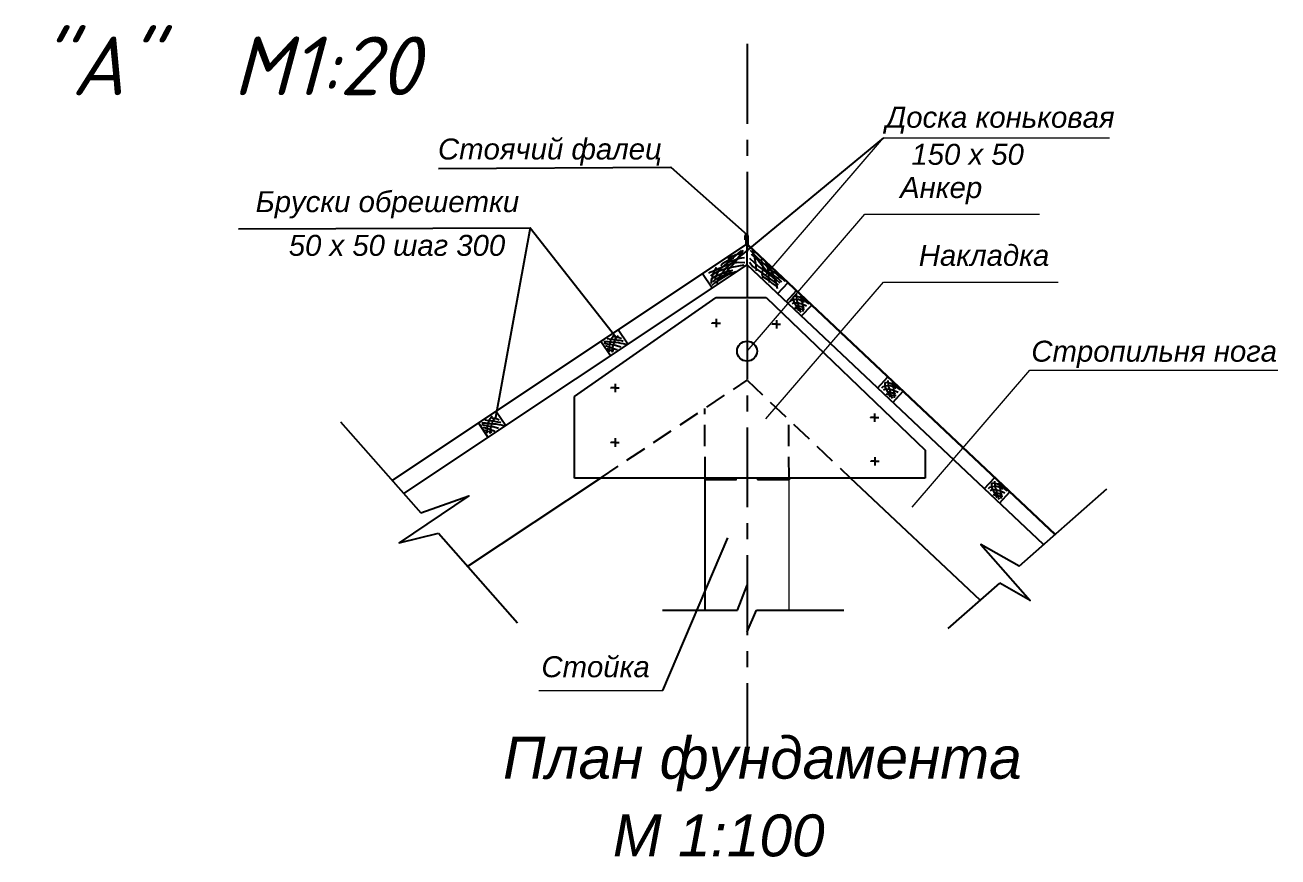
# Model space of a CAD drawing. Header units: millimetres. Extents: x 84778 to 227326, y -44398 to 146312.
# Drawn here: x 178962 to 193889, y -26072 to -16154 of the extents above; entities that cross this region are included whole.
import ezdxf

# ---------------------------------------------------------------- set-up
doc = ezdxf.new("R2010")
doc.units = ezdxf.units.MM
doc.header["$LTSCALE"] = 10
doc.linetypes.add('CENTER', pattern=[50.8, 31.75, -6.35, 6.35, -6.35])
doc.linetypes.add('DASHED', pattern=[19.05, 12.7, -6.35])
for name, color, linetype in [('Осевая', 7, 'CENTER'), ('Пунктир', 7, 'DASHED'), ('Текст', 7, 'Continuous'), ('Штриховка', 7, 'DASHED')]:
    doc.layers.add(name, color=color, linetype=linetype)
doc.layers.add('Тонкая', color=7, linetype='Continuous', lineweight=25)
doc.styles.add('Isocpeur', font='isocpeui.ttf')
doc.styles.add('STIL 888', font='ARIALI.TTF')

msp = doc.modelspace()

# ---------------------------------------------------------------- linework, layer by layer
at = {"layer": 'Осевая', "ltscale": 3}
msp.add_line((187563.8, -16378.9), (187563.8, -25092.4), dxfattribs=at)
at = {"layer": 'Пунктир', "linetype": 'Continuous', "ltscale": 1000}
for p, q in [((187563.8, -19014.5), (187563.8, -18764.5)), ((187376.3, -18952.5), (187292, -19020.1)), ((187333.7, -18937.4), (187369.7, -18919.1)), ((187340.3, -18957.3), (187404.5, -18931.2)), ((187369.7, -18919.1), (187432.3, -18891.5)), ((187460.7, -18870.7), (187376.3, -18952.5)), ((187386.4, -18963.3), (187448.2, -18941.6)), ((187519.2, -18843.1), (187425.6, -18977.5)), ((187432.3, -18891.5), (187489.9, -18877.4)), ((187448.2, -18941.6), (187502.5, -18927.4)), ((187497.5, -18841.5), (187460.7, -18870.7)), ((187489.9, -18877.4), (187514.2, -18873.2)), ((187502.5, -18927.4), (187531.7, -18924.9)), ((187591.5, -18934.9), (187700.2, -19034.3)), ((187602.2, -18838.5), (187678.8, -18921.1)), ((187617.5, -18879.8), (187634.4, -18902.7)), ((187631.8, -18838.6), (187631.8, -18848.5)), ((187631.8, -18848.5), (187647.6, -18908.7)), ((187634.4, -18902.7), (187698.7, -18965.5)), ((187647.6, -18908.7), (187669.3, -19014.2)), ((187678.8, -18921.1), (187831.9, -19060.4)), ((187726.6, -18944.2), (187755.2, -19051.7)), ((187109.3, -19113.4), (187121.6, -19102.1)), ((187121.6, -19102.1), (187155.5, -19087.8)), ((187146.3, -19130.9), (187220.2, -19089.8)), ((187194.3, -19042.6), (187154.2, -19126.1)), ((187155.5, -19087.8), (187214.1, -19061.1)), ((187221.8, -19090.2), (187203.4, -19122.7)), ((187214.1, -19061.1), (187269.5, -19036.5)), ((187220.2, -19089.8), (187301.3, -19059)), ((187292, -19020.1), (187221.8, -19090.2)), ((187294.4, -19077.2), (187236.2, -19155.2)), ((187249.8, -19022.6), (187275.3, -18994.2)), ((187269.5, -19036.5), (187337.3, -19008.8)), ((187270.5, -19111.4), (187343.4, -19085.7)), ((187275.3, -18994.2), (187340.3, -18957.3)), ((187341.3, -19069.3), (187290.3, -19137.7)), ((187331.1, -19037.4), (187294.4, -19077.2)), ((187301.3, -19059), (187381.4, -19042.6)), ((187341.8, -19026.7), (187331.1, -19037.4)), ((187337.3, -19008.8), (187395.8, -18991.3)), ((187338.7, -19112.1), (187377.1, -19091.2)), ((187339.6, -18982.5), (187386.4, -18963.3)), ((187425.6, -18977.5), (187341.3, -19069.3)), ((187343.4, -19085.7), (187392.7, -19077.5)), ((187343.7, -19124.6), (187431.4, -19092.9)), ((187381.4, -19042.6), (187530.2, -19012.9)), ((187395.8, -18991.3), (187458.4, -18980)), ((187458.4, -18980), (187539.4, -18983.8)), ((187591.5, -18979.3), (187632.8, -19031.3)), ((187632.8, -19031.3), (187767.6, -19129.2)), ((187669.3, -19014.2), (187670.3, -19052.7)), ((187670.3, -19052.7), (187674.2, -19084.3)), ((187698.7, -18965.5), (187799.8, -19089.4)), ((187700.2, -19034.3), (187770.7, -19083.3)), ((187755.2, -19051.7), (187740.4, -19114.9)), ((187770.7, -19083.3), (187802.8, -19107.8)), ((187788.8, -18984.1), (187810.1, -19059.4)), ((187799.8, -19089.4), (187850.3, -19120)), ((187810.1, -19015), (187819.7, -19028.5)), ((187810.1, -19059.4), (187821.7, -19198.3)), ((187819.7, -19028.5), (187862.2, -19105.7)), ((187831.9, -19060.4), (187858, -19083.3)), ((187858, -19083.3), (187899.3, -19109.3)), ((187862.2, -19105.7), (187912.5, -19237)), ((187135, -19222), (187133.3, -19235.4)), ((187135, -19146.3), (187146.3, -19130.9)), ((187135, -19188.3), (187180.2, -19152.4)), ((187137.5, -19195.3), (187135, -19222)), ((187149.2, -19166.9), (187137.5, -19195.3)), ((187148.3, -19256.5), (187182.5, -19223.1)), ((187154.2, -19126.1), (187149.2, -19166.9)), ((187154.9, -19217.2), (187205.9, -19175.5)), ((187182.6, -19164.4), (187180.1, -19178.6)), ((187180.2, -19152.4), (187270.5, -19111.4)), ((187182.5, -19223.1), (187284.4, -19158.8)), ((187203.4, -19122.7), (187182.6, -19164.4)), ((187220.9, -19192), (187197.9, -19234.8)), ((187205.9, -19175.5), (187338.7, -19112.1)), ((187236.2, -19155.2), (187220.9, -19192)), ((187290.3, -19137.7), (187272.8, -19159.4)), ((187284.4, -19158.8), (187343.7, -19124.6)), ((187740.4, -19114.9), (187746.3, -19152.4)), ((187743.1, -19147.6), (187828.9, -19199.6)), ((187746.3, -19152.4), (187751.3, -19168.2)), ((187767.6, -19129.2), (187858, -19195)), ((187802.8, -19107.8), (187870.2, -19162.9)), ((187821.7, -19198.3), (187827.5, -19225.4)), ((187828.9, -19199.6), (187861, -19233.3)), ((187850.3, -19120), (187937.6, -19179.7)), ((187858, -19195), (187905.5, -19230.2)), ((187861, -19233.3), (187910.1, -19267)), ((187870.2, -19162.9), (187910.1, -19187.4)), ((187899.3, -19109.3), (187937.6, -19149.1)), ((187905.5, -19230.2), (187936.1, -19253.2)), ((187910.1, -19187.4), (187952.9, -19228.7)), ((187912.5, -19237), (187922.1, -19296.8)), ((187937.6, -19149.1), (187983.6, -19175.1)), ((187937.6, -19179.7), (187974.4, -19216.5)), ((187983.6, -19175.1), (188015.7, -19207.3))]:
    msp.add_line(p, q, dxfattribs=at)
at = {"layer": 'Пунктир', "ltscale": 2}
for points in [[(185816.1, -21554.2), (187563.8, -20389.5), (188797.9, -21554.2)], [(187063.8, -21554.2), (187061.9, -20723.9)], [(188063.8, -21554.2), (188063.2, -20860.8)]]:
    msp.add_lwpolyline(points, dxfattribs=at)
at = {"layer": 'Тонкая', "linetype": 'Continuous', "lineweight": 0, "ltscale": 1000}
for p, q in [((187787.1, -19130.9), (189188.8, -17498.5)), ((189188.8, -17498.5), (191882.9, -17498.5)), ((187563.8, -20041.9), (188965.5, -18409.6)), ((188965.5, -18409.6), (191047, -18409.6)), ((187787.1, -20850.4), (189188.8, -19218.1)), ((189188.8, -19218.1), (191270.4, -19218.1)), ((189529.4, -21901.2), (190931.1, -20268.9)), ((190931.1, -20268.9), (193889, -20268.9)), ((185081.9, -24087.2), (186560.8, -24087.2))]:
    msp.add_line(p, q, dxfattribs=at)
at = {"layer": 'Тонкая', "lineweight": 30, "ltscale": 50}
for p, q in [((183335, -21582.5), (187554.2, -18770.9)), ((191233.7, -22228), (187573, -18773.2))]:
    msp.add_line(p, q, dxfattribs=at)
at = {"layer": 'Тонкая', "ltscale": 50}
for p, q in [((183335.2, -21582.6), (187554.2, -18770.9)), ((191233.7, -22228), (187744.5, -18935)), ((183473.8, -21740.3), (187563.8, -19014.5)), ((191096.5, -22348.6), (187563.8, -19014.5)), ((187927.4, -19357.7), (188052.2, -19225.4)), ((188028.3, -19452.9), (188153.1, -19320.6)), ((188210.1, -19624.5), (188334.9, -19492.2)), ((189118.1, -20481.4), (189242.9, -20349.2)), ((189299.9, -20653), (189424.7, -20520.7)), ((184236, -22607.3), (185816.1, -21554.2)), ((187063.8, -23129.7), (187063.8, -21554.2)), ((190342.1, -23011.6), (188797.9, -21554.2)), ((190389.7, -21681.5), (190514.5, -21549.3)), ((190571.5, -21853.1), (190696.3, -21720.9))]:
    msp.add_line(p, q, dxfattribs=at)
at = {"layer": 'Тонкая', "linetype": 'Continuous', "lineweight": 30, "ltscale": 1000}
for p, q in [((187542.8, -18664.5), (187542.8, -18714.5)), ((187554.2, -18770.9), (187554.2, -18670.9)), ((187573, -18773.2), (187573, -18664.5))]:
    msp.add_line(p, q, dxfattribs=at)
at = {"layer": 'Тонкая', "linetype": 'ByBlock', "ltscale": 1000}
for p, q in [((187147.7, -19291.8), (187032.3, -19118.7)), ((186144.5, -19960.3), (186029.1, -19787.2)), ((185936.5, -20099), (185821.1, -19925.9)), ((184480.2, -21069.5), (184364.9, -20896.4)), ((184688.3, -20930.8), (184572.9, -20757.7))]:
    msp.add_line(p, q, dxfattribs=at)
at = {"layer": 'Тонкая', "ltscale": 1000}
for p, q in [((185510, -20582.1), (187197.9, -19400.5)), ((187197.9, -19400.5), (187791.1, -19400.5)), ((187791.1, -19400.5), (189685.7, -21222.6)), ((185510, -21554.2), (185510, -20582.1)), ((189685.7, -21222.6), (189685.7, -21554.2)), ((189685.7, -21554.2), (185510, -21554.2))]:
    msp.add_line(p, q, dxfattribs=at)
at = {"layer": 'Тонкая', "linetype": 'Continuous', "ltscale": 1000}
for p, q in [((187063.8, -21576.3), (187063.8, -21554.2)), ((187438.8, -21576.3), (187063.8, -21576.3)), ((188063.8, -21576.3), (187688.8, -21576.3)), ((188063.8, -21554.2), (188063.8, -21576.3))]:
    msp.add_line(p, q, dxfattribs=at)
at = {"layer": 'Тонкая', "lineweight": 0, "ltscale": 50}
for p, q in [((187438.8, -21576.3), (187438.8, -21554.2)), ((187688.8, -21576.3), (187688.8, -21554.2)), ((188063.8, -23129.7), (188063.8, -21554.2))]:
    msp.add_line(p, q, dxfattribs=at)
at = {"layer": 'Тонкая', "ltscale": 1000}
for points in [[(189188.8, -17498.5), (187301.3, -19059)], [(183889, -17862.7), (186654.3, -17848.9), (187563.8, -18656.3)], [(181504.2, -18583.2), (184980.2, -18572), (186002.2, -19870.4)], [(184980.2, -18572), (184568.7, -20832.8)], [(187563.8, -19014.5), (187563.8, -19400.5)], [(187195.8, -19657.3), (187195.8, -19757.3)], [(187913.4, -19671.1), (187913.4, -19771.1)], [(187195.8, -19707.3), (187145.8, -19707.3), (187145.8, -19707.3)], [(187195.8, -19707.3), (187245.8, -19707.3)], [(187913.4, -19721.1), (187863.4, -19721.1), (187863.4, -19721.1)], [(187913.4, -19721.1), (187963.4, -19721.1)], [(185991.4, -20431), (185991.4, -20531)], [(185991.4, -20481), (185941.4, -20481), (185941.4, -20481)], [(185991.4, -20481), (186041.4, -20481)], [(182719.7, -20882.6), (183676.6, -21971)], [(189083.6, -20834.6), (189033.6, -20834.6), (189033.6, -20834.6)], [(189083.6, -20784.6), (189083.6, -20884.6)], [(189083.6, -20834.6), (189133.6, -20834.6)], [(185991.4, -21130.8), (185941.4, -21130.8), (185941.4, -21130.8)], [(185991.4, -21080.8), (185991.4, -21180.8)], [(185991.4, -21130.8), (186041.4, -21130.8)], [(189088.2, -21304.2), (189088.2, -21404.2)], [(189088.2, -21354.2), (189038.2, -21354.2), (189038.2, -21354.2)], [(189088.2, -21354.2), (189138.2, -21354.2)], [(183676.6, -21971), (184249.6, -21768.3), (183418.6, -22326.7), (183889.5, -22213.2)], [(190805.9, -22604), (191851.8, -21684.9)], [(183889.5, -22213.2), (184827.6, -23280.1)], [(186560.8, -24087.2), (187333.9, -22266.4)], [(190805.9, -22604), (190349.4, -22345.4), (190938.5, -23015.7), (190574, -22807.8)], [(187448.3, -23129.7), (187563.8, -22831.6), (187563.8, -23129.7), (187563.8, -23388.9), (187675.7, -23129.7)], [(189960.5, -23346.8), (190574, -22807.8)], [(186555.7, -23129.7), (187448.3, -23129.7)], [(187675.7, -23129.7), (188715.8, -23129.7)]]:
    msp.add_lwpolyline(points, dxfattribs=at)
msp.add_circle((187563.8, -20041.9), 119.2, dxfattribs=at)
at = {"layer": 'Тонкая', "linetype": 'Continuous', "lineweight": 30, "ltscale": 1000}
msp.add_arc((187557.9, -18670.4), 16.2, 21.27648, 158.72352, dxfattribs=at)
at = {"layer": 'Штриховка', "linetype": 'Continuous', "ltscale": 1000}
for p, q in [((188114.9, -19390.6), (188114.9, -19438.3)), ((188116.7, -19390.6), (188138.8, -19381.4)), ((188138.8, -19381.4), (188184.7, -19396.1)), ((188149.8, -19363.1), (188159, -19440.2)), ((188184.7, -19396.1), (188214.1, -19410.8)), ((188203.1, -19385.1), (188210.4, -19418.1)), ((188078.1, -19449.3), (188096.5, -19434.6)), ((188096.5, -19434.6), (188170, -19418.1)), ((188100.2, -19473.2), (188122.2, -19464)), ((188114.9, -19438.3), (188146.1, -19498.9)), ((188122.2, -19464), (188177.3, -19467.7)), ((188129.6, -19522.8), (188162.6, -19531.9)), ((188140.6, -19495.2), (188182.8, -19500.7)), ((188146.1, -19498.9), (188168.1, -19537.4)), ((188159, -19440.2), (188173.7, -19484.2)), ((188162.6, -19531.9), (188204.9, -19537.4)), ((188168.1, -19537.4), (188177.3, -19561.3)), ((188170, -19418.1), (188210.4, -19436.5)), ((188173.7, -19484.2), (188182.8, -19535.6)), ((188177.3, -19467.7), (188228.8, -19480.5)), ((188182.8, -19500.7), (188243.5, -19520.9)), ((188182.8, -19535.6), (188193.9, -19557.6)), ((188204.9, -19537.4), (188249, -19542.9)), ((188210.4, -19418.1), (188219.6, -19460.3)), ((188210.4, -19436.5), (188249, -19453)), ((188214.1, -19410.8), (188234.3, -19427.3)), ((188219.6, -19460.3), (188226.9, -19519.1)), ((188226.9, -19519.1), (188226.9, -19548.4)), ((188226.9, -19548.4), (188228.8, -19568.6)), ((188228.8, -19480.5), (188272.9, -19502.6)), ((188234.3, -19427.3), (188260, -19442)), ((188260, -19442), (188269.2, -19454.8)), ((188269.2, -19454.8), (188300.4, -19473.2)), ((188193.9, -19557.6), (188204.9, -19576)), ((189186.3, -20463.2), (189259.8, -20446.6)), ((189204.7, -20419.1), (189204.7, -20466.8)), ((189206.5, -20419.1), (189228.6, -20409.9)), ((189228.6, -20409.9), (189274.5, -20424.6)), ((189239.6, -20391.6), (189248.8, -20468.7)), ((189259.8, -20446.6), (189300.2, -20465)), ((189274.5, -20424.6), (189303.9, -20439.3)), ((189292.9, -20413.6), (189300.2, -20446.6)), ((189300.2, -20446.6), (189309.4, -20488.9)), ((189303.9, -20439.3), (189324.1, -20455.8)), ((189167.9, -20477.9), (189186.3, -20463.2)), ((189190, -20501.7), (189212, -20492.5)), ((189204.7, -20466.8), (189235.9, -20527.4)), ((189212, -20492.5), (189267.1, -20496.2)), ((189219.4, -20551.3), (189252.4, -20560.4)), ((189230.4, -20523.7), (189272.6, -20529.2)), ((189235.9, -20527.4), (189257.9, -20565.9)), ((189248.8, -20468.7), (189263.5, -20512.7)), ((189252.4, -20560.4), (189294.7, -20565.9)), ((189257.9, -20565.9), (189267.1, -20589.8)), ((189263.5, -20512.7), (189272.6, -20564.1)), ((189267.1, -20496.2), (189318.6, -20509.1)), ((189272.6, -20529.2), (189333.3, -20549.4)), ((189272.6, -20564.1), (189283.7, -20586.1)), ((189283.7, -20586.1), (189294.7, -20604.5)), ((189294.7, -20565.9), (189338.8, -20571.5)), ((189300.2, -20465), (189338.8, -20481.5)), ((189309.4, -20488.9), (189316.7, -20547.6)), ((189316.7, -20547.6), (189316.7, -20577)), ((189316.7, -20577), (189318.6, -20597.2)), ((189318.6, -20509.1), (189362.7, -20531.1)), ((189324.1, -20455.8), (189349.8, -20470.5)), ((189349.8, -20470.5), (189359, -20483.4)), ((189359, -20483.4), (189390.2, -20501.7)), ((190476.3, -21619.2), (190476.3, -21666.9)), ((190478.1, -21619.2), (190500.2, -21610)), ((190500.2, -21610), (190546.1, -21624.7)), ((190511.2, -21591.7), (190520.4, -21668.8)), ((190546.1, -21624.7), (190575.5, -21639.4)), ((190564.5, -21613.7), (190571.8, -21646.8)), ((190575.5, -21639.4), (190595.7, -21655.9)), ((190439.6, -21678), (190457.9, -21663.3)), ((190457.9, -21663.3), (190531.4, -21646.8)), ((190461.6, -21701.8), (190483.6, -21692.6)), ((190476.3, -21666.9), (190507.5, -21727.5)), ((190483.6, -21692.6), (190538.8, -21696.3)), ((190491, -21751.4), (190524.1, -21760.6)), ((190502, -21723.8), (190544.3, -21729.3)), ((190507.5, -21727.5), (190529.6, -21766.1)), ((190520.4, -21668.8), (190535.1, -21712.8)), ((190524.1, -21760.6), (190566.3, -21766.1)), ((190529.6, -21766.1), (190538.8, -21789.9)), ((190531.4, -21646.8), (190571.8, -21665.1)), ((190535.1, -21712.8), (190544.3, -21764.2)), ((190538.8, -21696.3), (190590.2, -21709.2)), ((190544.3, -21729.3), (190604.9, -21749.5)), ((190544.3, -21764.2), (190555.3, -21786.2)), ((190555.3, -21786.2), (190566.3, -21804.6)), ((190566.3, -21766.1), (190610.4, -21771.6)), ((190571.8, -21646.8), (190581, -21689)), ((190571.8, -21665.1), (190610.4, -21681.6)), ((190581, -21689), (190588.4, -21747.7)), ((190588.4, -21747.7), (190588.4, -21777.1)), ((190588.4, -21777.1), (190590.2, -21797.3)), ((190590.2, -21709.2), (190634.3, -21731.2)), ((190595.7, -21655.9), (190621.4, -21670.6)), ((190621.4, -21670.6), (190630.6, -21683.5)), ((190630.6, -21683.5), (190661.8, -21701.8))]:
    msp.add_line(p, q, dxfattribs=at)
at = {"layer": 'Штриховка', "linetype": 'ByBlock', "ltscale": 1000}
for p, q in [((185959.8, -19876.2), (185978.7, -19850.3)), ((185978.7, -19850.3), (185987, -19842.8)), ((185857.5, -19946.9), (185898, -19955.7)), ((185858.9, -19925.9), (185868.9, -19925.9)), ((185868.9, -19925.9), (185887.9, -19927.2)), ((185877.7, -19975.9), (185919.4, -19988.6)), ((185887.9, -19927.2), (185905.5, -19927.2)), ((185896.7, -19891.2), (185920, -19893.7)), ((185898, -19955.7), (185928.3, -19960.1)), ((185905.5, -19927.2), (185927, -19929.7)), ((185919.4, -19988.6), (185954.1, -20000.6)), ((185920, -19893.7), (185957.3, -19898.2)), ((185924.2, -20022.9), (185926.8, -19991.1)), ((185926.8, -19991.1), (185928.3, -19960.1)), ((185927, -19929.7), (185945.3, -19932.3)), ((185928.3, -19960.1), (185932.6, -19940)), ((185928.3, -19960.1), (185972.4, -19968.3)), ((185932.6, -19940), (185942.8, -19913.4)), ((185942.8, -19913.4), (185944.8, -19896.7)), ((185944.8, -19896.7), (185959.8, -19876.2)), ((185945.3, -19932.3), (185964.9, -19934.1)), ((185954.1, -20000.6), (185983.9, -20013.1)), ((185957.3, -19898.2), (185993.9, -19903.8)), ((185958.6, -19861.6), (185981.9, -19867.2)), ((185962.8, -20004.2), (185975.6, -19956.3)), ((185964.9, -19934.1), (186000.3, -19936.7)), ((185972.4, -19968.3), (185996.4, -19970.9)), ((185975.6, -19956.3), (185983.2, -19926.7)), ((185981.9, -19867.2), (186002.2, -19870.4)), ((185983.2, -19926.7), (185993.9, -19903.8)), ((185993.9, -19903.8), (186011.4, -19872.5)), ((185993.9, -19903.8), (186026.2, -19909.5)), ((185996.4, -19970.9), (186019.2, -19979.1)), ((186000.3, -19936.7), (186028.1, -19939.2)), ((186002.2, -19870.4), (186041.4, -19879.2)), ((186011.4, -19872.5), (186024.9, -19862.3)), ((186019.2, -19979.1), (186036.2, -19983.5)), ((186024.9, -19862.3), (186034.3, -19856.6)), ((186026.2, -19909.5), (186045.7, -19912.7)), ((186028.1, -19939.2), (186061.5, -19947.4)), ((186036.2, -19983.5), (186059.6, -19988.6)), ((186041.4, -19879.2), (186060.2, -19885.5)), ((186045.7, -19912.7), (186078.5, -19917.7)), ((186060.2, -19885.5), (186068.5, -19890)), ((186061.5, -19947.4), (186089.3, -19949.9)), ((186078.5, -19917.7), (186086.8, -19921.5)), ((186089.3, -19949.9), (186121.5, -19957.5)), ((185893.5, -20010), (185929.5, -20025.1)), ((185924.4, -20049.1), (185924.2, -20022.9)), ((185929.5, -20025.1), (185964.2, -20032.7)), ((185957.9, -20052.9), (185962.4, -20032.3)), ((185962.4, -20032.3), (185962.8, -20004.2)), ((185964.2, -20032.7), (185978.7, -20035.9)), ((185983.9, -20013.1), (185997.7, -20016.9)), ((185997.7, -20016.9), (186016.7, -20023.9)), ((184402.6, -20896.5), (184412.7, -20896.5)), ((184412.7, -20896.5), (184431.7, -20897.7)), ((184440.5, -20861.7), (184463.8, -20864.2)), ((184463.8, -20864.2), (184501.1, -20868.7)), ((184476.4, -20910.5), (184486.6, -20883.9)), ((184486.6, -20883.9), (184488.6, -20867.2)), ((184488.6, -20867.2), (184503.6, -20846.7)), ((184501.1, -20868.7), (184537.7, -20874.4)), ((184502.3, -20832.1), (184525.7, -20837.7)), ((184503.6, -20846.7), (184522.5, -20820.8)), ((184519.4, -20926.9), (184526.9, -20897.2)), ((184522.5, -20820.8), (184530.7, -20813.3)), ((184525.7, -20837.7), (184545.9, -20840.9)), ((184526.9, -20897.2), (184537.7, -20874.4)), ((184537.7, -20874.4), (184555.1, -20843)), ((184537.7, -20874.4), (184569.9, -20880)), ((184545.9, -20840.9), (184585.1, -20849.7)), ((184555.1, -20843), (184568.7, -20832.8)), ((184568.7, -20832.8), (184578.1, -20827.1)), ((184569.9, -20880), (184589.5, -20883.2)), ((184585.1, -20849.7), (184604, -20856)), ((184589.5, -20883.2), (184622.3, -20888.2)), ((184604, -20856), (184612.2, -20860.5)), ((184622.3, -20888.2), (184630.5, -20892)), ((184401.3, -20917.4), (184441.7, -20926.2)), ((184421.5, -20946.4), (184463.1, -20959.1)), ((184431.7, -20897.7), (184449.3, -20897.7)), ((184437.3, -20980.5), (184473.3, -20995.6)), ((184441.7, -20926.2), (184472, -20930.7)), ((184449.3, -20897.7), (184470.8, -20900.2)), ((184463.1, -20959.1), (184497.9, -20971.1)), ((184467.9, -20993.4), (184470.5, -20961.6)), ((184468.2, -21019.6), (184467.9, -20993.4)), ((184470.5, -20961.6), (184472, -20930.7)), ((184470.8, -20900.2), (184489.1, -20902.8)), ((184472, -20930.7), (184476.4, -20910.5)), ((184472, -20930.7), (184516.2, -20938.8)), ((184473.3, -20995.6), (184508, -21003.2)), ((184489.1, -20902.8), (184508.6, -20904.6)), ((184497.9, -20971.1), (184527.6, -20983.6)), ((184501.7, -21023.4), (184506.1, -21002.8)), ((184506.1, -21002.8), (184506.5, -20974.7)), ((184506.5, -20974.7), (184519.4, -20926.9)), ((184508, -21003.2), (184522.5, -21006.4)), ((184508.6, -20904.6), (184544.1, -20907.2)), ((184516.2, -20938.8), (184540.2, -20941.4)), ((184527.6, -20983.6), (184541.5, -20987.4)), ((184540.2, -20941.4), (184563, -20949.6)), ((184541.5, -20987.4), (184560.4, -20994.4)), ((184544.1, -20907.2), (184571.9, -20909.7)), ((184563, -20949.6), (184580, -20954)), ((184571.9, -20909.7), (184605.3, -20917.9)), ((184580, -20954), (184603.3, -20959.1)), ((184605.3, -20917.9), (184633.1, -20920.4)), ((184633.1, -20920.4), (184665.3, -20928))]:
    msp.add_line(p, q, dxfattribs=at)

# ---------------------------------------------------------------- texts
at = {"style": 'Isocpeur'}
msp.add_text('Узел "А"  М1:20', height=700, dxfattribs=at).set_placement((176835.2, -16990.3))
at = {"layer": 'Текст', "ltscale": 50, "style": 'STIL 888'}
for s, p in [('План фундамента', (184656.4, -25139.4)), ('М 1:100', (185965.1, -26065.1))]:
    msp.add_text(s, height=500, dxfattribs=at).set_placement(p)
at = {"layer": 'Тонкая', "linetype": 'Continuous', "lineweight": 0, "ltscale": 1000, "style": 'STIL 888'}
for s, p in [('Доска коньковая', (189214.9, -17378.5)), ('Стоячий фалец', (183881.8, -17757)), ('150 х 50', (189522, -17820.2)), ('Анкер', (189387, -18216.4)), ('Бруски обрешетки ', (181709.2, -18384.6)), (' 50 х 50 шаг 300', (182007.1, -18905.7)), ('Накладка', (189610.3, -19025)), ('Стропильня нога', (190950.8, -20167.7)), ('Стойка', (185114, -23929.3))]:
    msp.add_text(s, height=250, dxfattribs=at).set_placement(p)

doc.saveas('drawing.dxf')
